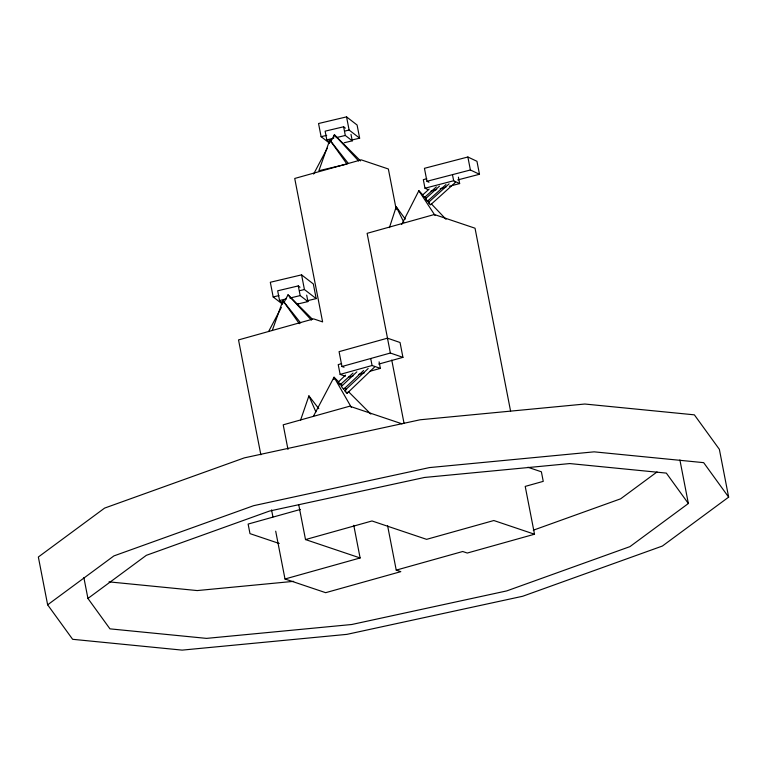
<?xml version="1.0" encoding="UTF-8"?>
<svg xmlns="http://www.w3.org/2000/svg" width="767" height="767" viewBox="0 0 767 767"><rect width="100%" height="100%" fill="white"/><g stroke="black" fill="none" stroke-linecap="round" stroke-linejoin="round"><path stroke-width="1.15" d="M333.933 379.56L334.038 377.201L339.052 382.234M282.323 304.096L282.889 300.645L300.645 322.936M329.235 143.477L329.81 139.987L348.285 163.409M333.818 137.101L334.402 134.781L360.548 160.917M389.425 227.636L396.223 206.774L405.331 219.113M300.53 420.278L308.909 395.887L318.784 408.677M272.256 330.529L282.889 300.645L299.322 323.684M429.165 189.085L422.416 195.163L424.429 197.522L436.327 186.908M424.525 197.541L423.969 196.592M439.481 186.141L425.417 198.826L427.046 200.916L427.526 201.203L445.991 184.559M427.526 201.203L427.2 200.551M449.088 183.84L428.408 202.488L429.779 204.329L430.508 204.866L455.502 182.335L455.032 182.038M401.716 224.443L418.859 190.715L422.972 195.048M313.339 416.414L334.038 377.201L351.334 407.335M313.626 174.061L327.298 148.213M330.577 142.02L334.402 134.781L358.64 160.955M268.603 331.536L281.355 307.414M284.135 302.179L288.018 294.835L312.524 319.34M353.002 373.126L340.069 384.842L337.94 382.35L345.543 375.168M340.433 384.967L339.906 383.855M363.568 370.519L343.798 389.128L343.165 388.821L341.363 386.443L356.837 371.87M343.798 389.128L343.53 388.361M368.15 368.543L344.719 390.604L346.205 392.714L347.154 393.289L374.555 367.029M347.154 393.289L346.636 392.186M47.64 604.818L113.9 555.912L253.628 505.683L429.415 467.592L594.137 451.84L703.665 462.654L728.65 497.131L662.4 546.037L522.663 596.266L346.885 634.367L182.162 650.119L72.635 639.304L47.64 604.818L38.35 557.005L104.6 508.099L244.337 457.87L420.115 419.779L584.837 404.027L694.365 414.842L719.36 449.318L728.65 497.131M87.927 598.452L146.344 555.327L269.543 511.043L424.525 477.457L569.766 463.565L666.331 473.105L688.363 503.507L629.947 546.622L506.747 590.906L351.765 624.501L206.534 638.384L109.959 628.854L87.927 598.452L83.871 577.589M657.041 471.945L620.656 498.809L533.295 530.208M300.482 509.413L248.125 524.072L249.984 533.631L279.226 543.477M298.708 504.59L305.515 539.575L371.995 520.966L426.605 539.345L493.833 520.525L534.513 534.225L525.213 486.403L543.247 481.36L541.387 471.801L527.888 467.256M275.698 531.176L284.998 578.989L360.116 557.964L353.769 525.309M387.575 525.587L396.232 570.121L462.712 551.502L467.276 553.045L534.513 534.225M378.725 364.095L402.934 357.355L400.048 342.504L387.479 338.17L339.072 351.66L341.957 366.511L344.047 367.23M341.641 363.654L338.218 364.603L340.126 374.411L345.313 376.194M341.957 366.511L390.365 353.031L402.934 357.355M340.126 374.411L372.072 365.514L380.365 368.371L379.099 361.832M348.419 377.268L352.983 375.993M358.688 374.411L364.392 372.82M370.097 371.228L380.365 368.371M457.755 179.929L479.48 174.272L476.959 161.3L467.87 157.005L424.439 168.318L426.96 181.29L428.974 182.249M426.768 178.759L423.326 179.651L424.985 188.212L427.986 189.631M426.96 181.29L470.392 169.986L479.48 174.272M424.985 188.212L453.661 180.753L459.654 183.581L458.407 177.158M430.987 191.05L436.72 189.554M440.153 188.653L445.886 187.167M449.328 186.266L459.654 183.581M351.804 140.035L359.646 138.175L357.086 125.011L346.55 116.881L318.545 123.516L321.105 136.679L329.005 142.777M345.351 128.127L343.616 126.785L325.131 131.167L326.819 139.853L329.427 141.866M321.105 136.679L326.704 135.356M344.623 131.109L349.11 130.045L359.646 138.175M326.819 139.853L333.75 138.204M336.061 137.657L345.303 135.471L352.254 140.84L344.172 142.758M306.925 300.817L316.186 298.622L313.329 283.934L301.575 274.864L270.32 282.266L273.177 296.954L282.218 303.933M300.022 287.242L298.296 285.909L277.673 290.798L279.552 300.491L283.004 303.157M273.177 296.954L278.958 295.583M299.801 290.645L304.432 289.552L316.186 298.622M279.552 300.491L286.427 298.862M289.868 298.047L300.185 295.602L307.941 301.594L297.625 304.039M293.665 581.348L197.234 590.571L109.01 581.865M337.998 382.273L338.63 382.589M344.719 390.604L345.668 391.18M425.417 198.826L426.145 199.362M428.408 202.488L429.137 203.015M402.061 423.844L349.685 406.203L283.205 424.822L287.98 449.404M305.515 539.575L360.116 557.964M396.232 570.121L400.796 571.655L325.668 592.68L284.998 578.989M340.73 383.912L342.398 385.58M344.91 388.102L346.588 389.78M348.256 391.448L370.844 414.084M424.621 196.783L426.27 198.519M427.909 200.245L429.558 201.98M431.207 203.715L446.02 219.314M288.018 294.835L311.412 320.098M418.859 190.715L435.023 215.469M396.223 206.774L403.797 222.209M308.909 395.887L315.899 411.879M679.898 459.941L688.363 503.507M467.87 157.005L470.392 169.986M510.592 411.17L475.032 228.211L434.352 214.511L367.115 233.331L387.642 338.937M452.616 175.403L453.661 180.753M396.242 209.564L388.361 168.989L361.219 159.852L294.729 178.462L322.61 321.91L313.645 318.89L238.527 339.915L260.857 454.793M350.989 134.321L352.254 140.84M346.55 116.881L349.11 130.045M391.755 360.059L404.065 423.422M387.479 338.17L390.365 353.031M343.616 126.785L345.303 135.471M370.806 358.975L372.072 365.514M306.685 295.132L307.941 301.594M301.575 274.864L304.432 289.552M298.296 285.909L300.185 295.602M271.566 509.892L272.927 516.92M298.516 303.464A1.802 1.707 20.2 0 1 298.085 303.627M329.81 139.987L318.871 170.734L346.991 164.071L329.81 139.987"/></g></svg>
